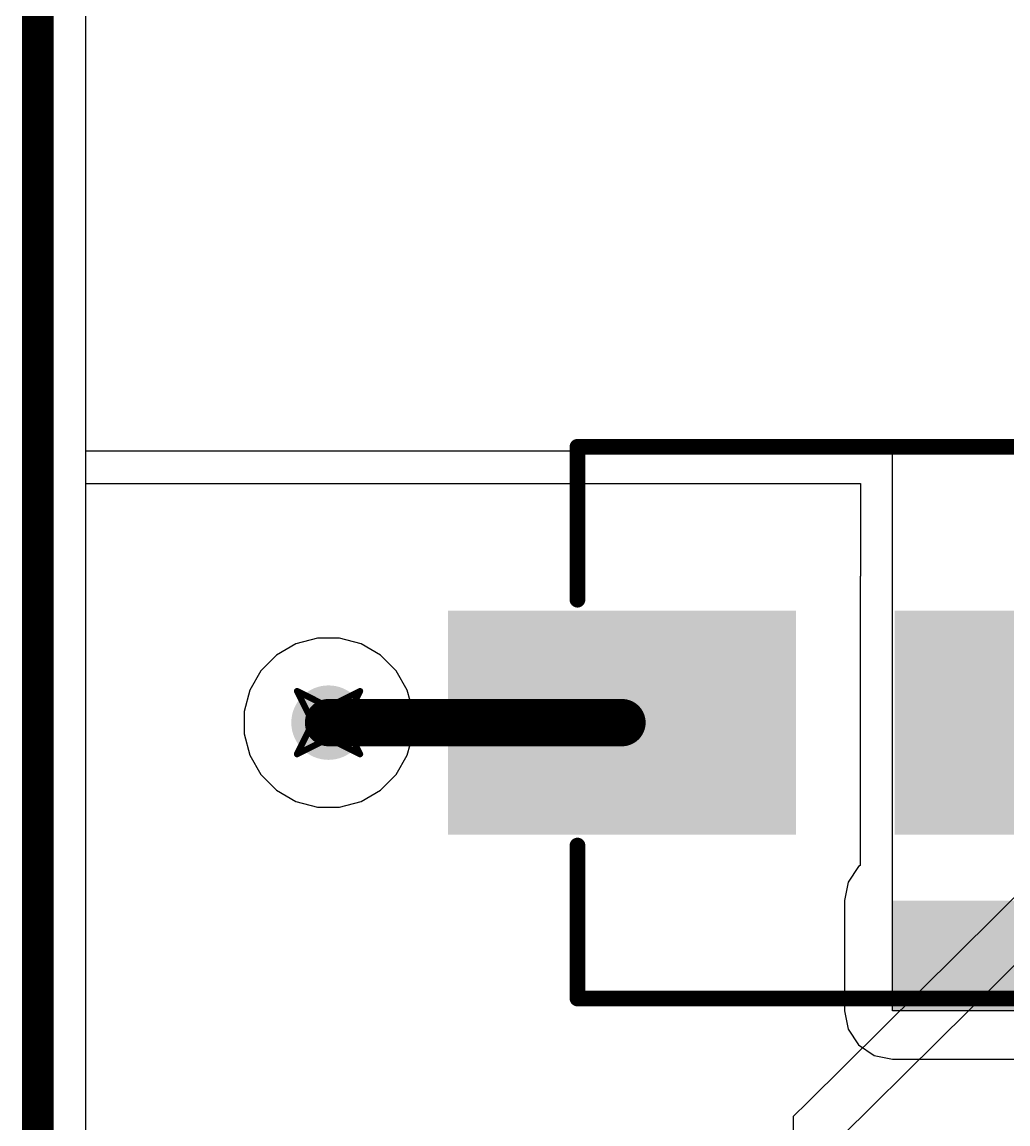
# Model space of a CAD drawing. Header units: inches. Extents: x -36 to 349, y -11 to 240.
# Drawn here: x -6.63 to 1.32, y 102.73 to 111.61 of the extents above; entities that cross this region are included whole.
import ezdxf

# ---------------------------------------------------------------- set-up
doc = ezdxf.new("R2010")
doc.units = ezdxf.units.IN
for name, color, linetype in [('Board Outline', 216, 'Continuous'), ('Bottom Layer', 5, 'Continuous'), ('Drill Drawing', 1, 'Continuous'), ('Layer 1', 16, 'Continuous'), ('Layer 2', 76, 'Continuous'), ('Top Layer', 1, 'Continuous'), ('Top Overlay', 2, 'Continuous'), ('Top Paste', 8, 'Continuous'), ('Top Solder', 216, 'Continuous'), ('Via Holes', 16, 'Continuous')]:
    doc.layers.add(name, color=color, linetype=linetype)

# ---------------------------------------------------------------- blocks, each defined once
blk = doc.blocks.new('RVT1E100M0405__482')
at = {"layer": 'Top Layer'}
for points in [[(-3.1, 0.8), (-0.5, 0.8), (-0.5, -0.8), (-3.1, -0.8)], [(0.5, 0.8), (3.1, 0.8), (3.1, -0.8), (0.5, -0.8)]]:
    blk.add_hatch(color=1, dxfattribs=at).paths.add_polyline_path(points)
at = {"layer": 'Top Paste'}
for points in [[(-3.1, 0.8), (-0.5, 0.8), (-0.5, -0.8), (-3.1, -0.8)], [(0.5, 0.8), (3.1, 0.8), (3.1, -0.8), (0.5, -0.8)]]:
    blk.add_hatch(color=8, dxfattribs=at).paths.add_polyline_path(points)
at = {"layer": 'Top Solder'}
for points in [[(-3.2016, 0.9016), (-0.3984, 0.9016), (-0.3984, -0.9016), (-3.2016, -0.9016)], [(0.3984, 0.9016), (3.2016, 0.9016), (3.2016, -0.9016), (0.3984, -0.9016)]]:
    blk.add_hatch(color=216, dxfattribs=at).paths.add_polyline_path(points)
at = {"layer": 'Top Overlay'}
for points in [[(-1.4605, 2.2225, 0.127, 0.127, 0), (-2.159, 1.524, 0.127, 0.127, 0)], [(-1.27, 2.2225, 0.127, 0.127, 0), (-1.4605, 2.2225, 0.127, 0.127, 0)], [(2.159, 2.2225, 0.127, 0.127, 0), (-1.27, 2.2225, 0.127, 0.127, 0)], [(2.159, 2.2225, 0.127, 0.127, 0), (2.159, 0.9906, 0.127, 0.127, 0)], [(-2.7432, 1.651, 0.127, 0.127, 0), (-2.7432, 0.9398, 0.127, 0.127, 0)], [(-2.159, 1.524, 0.127, 0.127, 0), (-2.159, 0.9652, 0.127, 0.127, 0)], [(-2.3876, 1.2954, 0.127, 0.127, 0), (-3.0988, 1.2954, 0.127, 0.127, 0)], [(-2.159, -0.9652, 0.127, 0.127, 0), (-2.159, -1.524, 0.127, 0.127, 0)], [(2.159, -0.9906, 0.127, 0.127, 0), (2.159, -2.2225, 0.127, 0.127, 0)], [(-1.4605, -2.2225, 0.127, 0.127, 0), (-2.159, -1.524, 0.127, 0.127, 0)], [(-1.27, -2.2225, 0.127, 0.127, 0), (-1.4605, -2.2225, 0.127, 0.127, 0)], [(2.159, -2.2225, 0.127, 0.127, 0), (-1.27, -2.2225, 0.127, 0.127, 0)]]:
    blk.add_lwpolyline(points, format="xyseb", dxfattribs=at)
for points in [[(-1.4923, 2.2225, 0.0635, 0.0635, 1), (-1.4287, 2.2225, 0.0635, 0.0635, 1)], [(-1.4923, 2.2225, 0.0635, 0.0635, 1), (-1.4287, 2.2225, 0.0635, 0.0635, 1)], [(-1.3017, 2.2225, 0.0635, 0.0635, 1), (-1.2383, 2.2225, 0.0635, 0.0635, 1)], [(-1.3017, 2.2225, 0.0635, 0.0635, 1), (-1.2383, 2.2225, 0.0635, 0.0635, 1)], [(2.1273, 2.2225, 0.0635, 0.0635, 1), (2.1907, 2.2225, 0.0635, 0.0635, 1)], [(2.1273, 2.2225, 0.0635, 0.0635, 1), (2.1907, 2.2225, 0.0635, 0.0635, 1)], [(-2.775, 1.651, 0.0635, 0.0635, 1), (-2.7115, 1.651, 0.0635, 0.0635, 1)], [(-2.1907, 1.524, 0.0635, 0.0635, 1), (-2.1273, 1.524, 0.0635, 0.0635, 1)], [(-2.1907, 1.524, 0.0635, 0.0635, 1), (-2.1273, 1.524, 0.0635, 0.0635, 1)], [(-3.1305, 1.2954, 0.0635, 0.0635, 1), (-3.0671, 1.2954, 0.0635, 0.0635, 1)], [(-2.4194, 1.2954, 0.0635, 0.0635, 1), (-2.3559, 1.2954, 0.0635, 0.0635, 1)], [(-2.775, 0.9398, 0.0635, 0.0635, 1), (-2.7115, 0.9398, 0.0635, 0.0635, 1)], [(-2.1907, 0.9652, 0.0635, 0.0635, 1), (-2.1273, 0.9652, 0.0635, 0.0635, 1)], [(2.1273, 0.9906, 0.0635, 0.0635, 1), (2.1907, 0.9906, 0.0635, 0.0635, 1)], [(-2.1907, -0.9652, 0.0635, 0.0635, 1), (-2.1273, -0.9652, 0.0635, 0.0635, 1)], [(2.1273, -0.9906, 0.0635, 0.0635, 1), (2.1907, -0.9906, 0.0635, 0.0635, 1)], [(-2.1907, -1.524, 0.0635, 0.0635, 1), (-2.1273, -1.524, 0.0635, 0.0635, 1)], [(-2.1907, -1.524, 0.0635, 0.0635, 1), (-2.1273, -1.524, 0.0635, 0.0635, 1)], [(-1.4923, -2.2225, 0.0635, 0.0635, 1), (-1.4287, -2.2225, 0.0635, 0.0635, 1)], [(-1.4923, -2.2225, 0.0635, 0.0635, 1), (-1.4287, -2.2225, 0.0635, 0.0635, 1)], [(-1.3017, -2.2225, 0.0635, 0.0635, 1), (-1.2383, -2.2225, 0.0635, 0.0635, 1)], [(-1.3017, -2.2225, 0.0635, 0.0635, 1), (-1.2383, -2.2225, 0.0635, 0.0635, 1)], [(2.1273, -2.2225, 0.0635, 0.0635, 1), (2.1907, -2.2225, 0.0635, 0.0635, 1)], [(2.1273, -2.2225, 0.0635, 0.0635, 1), (2.1907, -2.2225, 0.0635, 0.0635, 1)]]:
    blk.add_lwpolyline(points, format="xyseb", close=True, dxfattribs=at)

msp = doc.modelspace()

# ---------------------------------------------------------------- hatches: boundary and pattern name
at = {"layer": 'Bottom Layer'}
h = msp.add_hatch(color=5, dxfattribs=at)
edge = h.paths.add_edge_path()
edge.add_arc((-4.1566, 105.9671), 0.3, 0, 360)
at = {"layer": 'Layer 1'}
h = msp.add_hatch(color=16, dxfattribs=at)
edge = h.paths.add_edge_path()
edge.add_arc((-4.1566, 105.9671), 0.3, 0, 360)
at = {"layer": 'Layer 2'}
h = msp.add_hatch(color=76, dxfattribs=at)
edge = h.paths.add_edge_path()
edge.add_arc((-4.1566, 105.9671), 0.3, 0, 360)
at = {"layer": 'Top Layer'}
h = msp.add_hatch(color=1, dxfattribs=at)
edge = h.paths.add_edge_path()
edge.add_arc((-4.1566, 105.9671), 0.3, 0, 360)
msp.add_hatch(color=1, dxfattribs=at).paths.add_polyline_path([(0.3899, 103.6447), (5.1144, 103.6447), (5.1144, 104.5337), (0.3899, 104.5337)])
at = {"layer": 'Via Holes'}
h = msp.add_hatch(color=7, dxfattribs=at)
edge = h.paths.add_edge_path()
edge.add_arc((-4.1566, 105.9671), 0.15, 0, 360)

# ---------------------------------------------------------------- linework, layer by layer
at = {"layer": 'Board Outline'}
msp.add_lwpolyline([(-6.5, -7.0209, 0.254, 0.254, 0), (-6.5, 123, 0.254, 0.254, 0)], format="xyseb", dxfattribs=at)
at = {"layer": 'Bottom Layer'}
for p, q in [((-6.1116, 56.4726), (-6.1116, 123)), ((5.3511, 108.5017), (-0.2955, 102.9077)), ((-0.0221, 102.6317), (5.6096, 108.2109)), ((-4.2463, 106.6481), (-4.4195, 106.6017)), ((-4.0669, 106.6481), (-4.2463, 106.6481)), ((-3.8937, 106.6017), (-4.0669, 106.6481)), ((-4.4195, 106.6017), (-4.5747, 106.512)), ((-3.7385, 106.512), (-3.8937, 106.6017)), ((-4.5747, 106.512), (-4.7015, 106.3852)), ((-3.6117, 106.3852), (-3.7385, 106.512)), ((-4.7015, 106.3852), (-4.7912, 106.2299)), ((-3.522, 106.2299), (-3.6117, 106.3852)), ((-4.7912, 106.2299), (-4.8376, 106.0567)), ((-3.4756, 106.0567), (-3.522, 106.2299)), ((-4.8376, 106.0567), (-4.8376, 105.8774)), ((-3.4756, 105.8774), (-3.4756, 106.0567)), ((-4.8376, 105.8774), (-4.7912, 105.7042)), ((-3.522, 105.7042), (-3.4756, 105.8774)), ((-4.7912, 105.7042), (-4.7015, 105.5489)), ((-3.6117, 105.5489), (-3.522, 105.7042)), ((-4.7015, 105.5489), (-4.5747, 105.4221)), ((-3.7385, 105.4221), (-3.6117, 105.5489)), ((-4.5747, 105.4221), (-4.4195, 105.3325)), ((-3.8937, 105.3325), (-3.7385, 105.4221)), ((-4.4195, 105.3325), (-4.2463, 105.2861)), ((-4.0669, 105.2861), (-3.8937, 105.3325)), ((-4.2463, 105.2861), (-4.0669, 105.2861)), ((-0.2955, 102.9077), (-0.4106, 102.7937)), ((-0.4106, 102.7937), (-0.4106, 102.6317))]:
    msp.add_line(p, q, dxfattribs=at)
at = {"layer": 'Drill Drawing'}
for points in [[(-4.4106, 106.2211, 0.0508, 0.0508, 0), (-4.1566, 106.0941, 0.0508, 0.0508, 0)], [(-4.4106, 106.2211, 0.0508, 0.0508, 0), (-4.2836, 105.9671, 0.0508, 0.0508, 0)], [(-4.1566, 106.0941, 0.0508, 0.0508, 0), (-3.9026, 106.2211, 0.0508, 0.0508, 0)], [(-4.0296, 105.9671, 0.0508, 0.0508, 0), (-3.9026, 106.2211, 0.0508, 0.0508, 0)], [(-4.4106, 105.7131, 0.0508, 0.0508, 0), (-4.2836, 105.9671, 0.0508, 0.0508, 0)], [(-4.0296, 105.9671, 0.0508, 0.0508, 0), (-3.9026, 105.7131, 0.0508, 0.0508, 0)], [(-4.4106, 105.7131, 0.0508, 0.0508, 0), (-4.1566, 105.8401, 0.0508, 0.0508, 0)], [(-4.1566, 105.8401, 0.0508, 0.0508, 0), (-3.9026, 105.7131, 0.0508, 0.0508, 0)]]:
    msp.add_lwpolyline(points, format="xyseb", dxfattribs=at)
for points in [[(-4.4233, 106.2211, 0.0254, 0.0254, 1), (-4.3979, 106.2211, 0.0254, 0.0254, 1)], [(-4.4233, 106.2211, 0.0254, 0.0254, 1), (-4.3979, 106.2211, 0.0254, 0.0254, 1)], [(-3.9153, 106.2211, 0.0254, 0.0254, 1), (-3.8899, 106.2211, 0.0254, 0.0254, 1)], [(-3.9153, 106.2211, 0.0254, 0.0254, 1), (-3.8899, 106.2211, 0.0254, 0.0254, 1)], [(-4.1693, 106.0941, 0.0254, 0.0254, 1), (-4.1439, 106.0941, 0.0254, 0.0254, 1)], [(-4.1693, 106.0941, 0.0254, 0.0254, 1), (-4.1439, 106.0941, 0.0254, 0.0254, 1)], [(-4.2963, 105.9671, 0.0254, 0.0254, 1), (-4.2709, 105.9671, 0.0254, 0.0254, 1)], [(-4.2963, 105.9671, 0.0254, 0.0254, 1), (-4.2709, 105.9671, 0.0254, 0.0254, 1)], [(-4.0423, 105.9671, 0.0254, 0.0254, 1), (-4.0169, 105.9671, 0.0254, 0.0254, 1)], [(-4.0423, 105.9671, 0.0254, 0.0254, 1), (-4.0169, 105.9671, 0.0254, 0.0254, 1)], [(-4.1693, 105.8401, 0.0254, 0.0254, 1), (-4.1439, 105.8401, 0.0254, 0.0254, 1)], [(-4.1693, 105.8401, 0.0254, 0.0254, 1), (-4.1439, 105.8401, 0.0254, 0.0254, 1)], [(-4.4233, 105.7131, 0.0254, 0.0254, 1), (-4.3979, 105.7131, 0.0254, 0.0254, 1)], [(-4.4233, 105.7131, 0.0254, 0.0254, 1), (-4.3979, 105.7131, 0.0254, 0.0254, 1)], [(-3.9153, 105.7131, 0.0254, 0.0254, 1), (-3.8899, 105.7131, 0.0254, 0.0254, 1)], [(-3.9153, 105.7131, 0.0254, 0.0254, 1), (-3.8899, 105.7131, 0.0254, 0.0254, 1)]]:
    msp.add_lwpolyline(points, format="xyseb", close=True, dxfattribs=at)
at = {"layer": 'Layer 1'}
msp.add_line((-6.1116, -7.0209), (-6.1116, 123), dxfattribs=at)
at = {"layer": 'Layer 2'}
for p, q in [((-6.1116, 60.579), (-6.1116, 123)), ((-4.2463, 106.6481), (-4.4195, 106.6017)), ((-4.0669, 106.6481), (-4.2463, 106.6481)), ((-3.8937, 106.6017), (-4.0669, 106.6481)), ((-4.4195, 106.6017), (-4.5747, 106.512)), ((-3.7385, 106.512), (-3.8937, 106.6017)), ((-4.5747, 106.512), (-4.7015, 106.3852)), ((-3.6117, 106.3852), (-3.7385, 106.512)), ((-4.7015, 106.3852), (-4.7912, 106.2299)), ((-3.522, 106.2299), (-3.6117, 106.3852)), ((-4.7912, 106.2299), (-4.8376, 106.0567)), ((-3.4756, 106.0567), (-3.522, 106.2299)), ((-4.8376, 106.0567), (-4.8376, 105.8774)), ((-3.4756, 105.8774), (-3.4756, 106.0567)), ((-4.8376, 105.8774), (-4.7912, 105.7042)), ((-3.522, 105.7042), (-3.4756, 105.8774)), ((-4.7912, 105.7042), (-4.7015, 105.5489)), ((-3.6117, 105.5489), (-3.522, 105.7042)), ((-4.7015, 105.5489), (-4.5747, 105.4221)), ((-3.7385, 105.4221), (-3.6117, 105.5489)), ((-4.5747, 105.4221), (-4.4195, 105.3325)), ((-3.8937, 105.3325), (-3.7385, 105.4221)), ((-4.4195, 105.3325), (-4.2463, 105.2861)), ((-4.0669, 105.2861), (-3.8937, 105.3325)), ((-4.2463, 105.2861), (-4.0669, 105.2861))]:
    msp.add_line(p, q, dxfattribs=at)
at = {"layer": 'Top Layer'}
for p, q in [((-6.1116, 108.1532), (-6.1116, 123)), ((0.3899, 108.1532), (-6.1116, 108.1532)), ((0.3899, 103.6447), (0.3899, 108.1532)), ((-6.1116, 79.507), (-6.1116, 107.8942)), ((-6.1116, 107.8942), (0.1309, 107.8942)), ((0.1309, 107.8942), (0.1309, 107.1481)), ((0.1309, 107.1481), (0.1279, 107.1481)), ((0.1279, 107.1481), (0.1279, 104.8168)), ((0.1152, 104.8084), (0.031, 104.6823)), ((0.1279, 104.8168), (0.1152, 104.8084)), ((0.031, 104.6823), (0.0014, 104.5337)), ((0.0014, 104.5337), (0.0014, 103.6447)), ((0.0014, 103.6447), (0.031, 103.496)), ((3.4634, 103.6447), (0.3899, 103.6447)), ((0.031, 103.496), (0.1152, 103.37)), ((0.1152, 103.37), (0.2412, 103.2858)), ((0.2412, 103.2858), (0.3899, 103.2562)), ((0.3899, 103.2562), (5.1144, 103.2562))]:
    msp.add_line(p, q, dxfattribs=at)
msp.add_lwpolyline([(-4.1566, 105.9671, 0.381, 0.381, 0), (-1.7911, 105.9671, 0.381, 0.381, 0)], format="xyseb", dxfattribs=at)
for points in [[(-4.2519, 105.9671, 0.1905, 0.1905, 1), (-4.0614, 105.9671, 0.1905, 0.1905, 1)], [(-1.8863, 105.9671, 0.1905, 0.1905, 1), (-1.6958, 105.9671, 0.1905, 0.1905, 1)]]:
    msp.add_lwpolyline(points, format="xyseb", close=True, dxfattribs=at)

# ---------------------------------------------------------------- block references
at = {"rotation": 180}
msp.add_blockref('RVT1E100M0405__482', (0.0089, 105.9671), dxfattribs=at)

doc.saveas('drawing.dxf')
